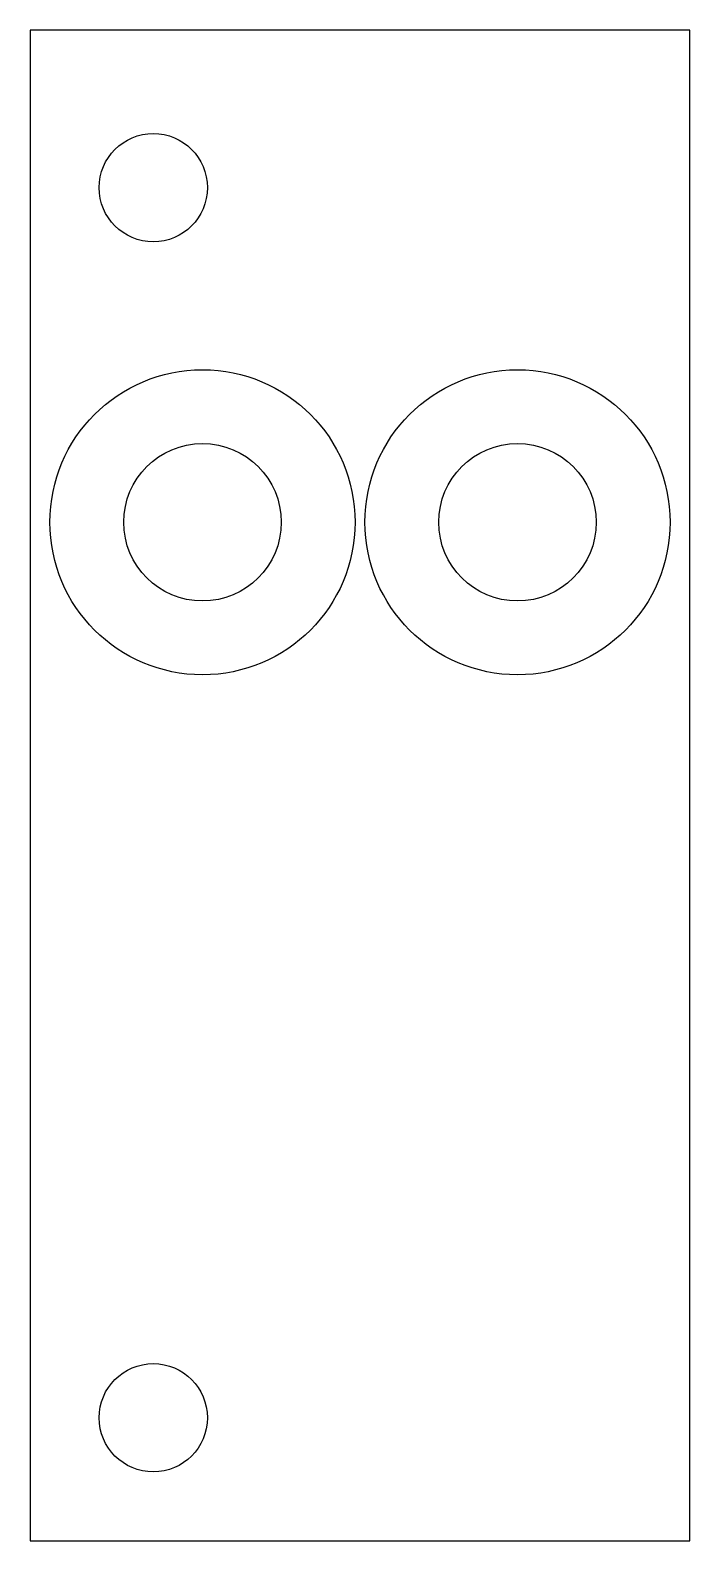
# Model space of a CAD drawing. Header units: millimetres. Extents: x -10.4 to 40.8, y -43.2 to 46.1.
# Drawn here: x -10.39 to 3.01, y -43.2 to -12.5 of the extents above; entities outside this region: 1.
import ezdxf

# ---------------------------------------------------------------- set-up
doc = ezdxf.new("R2010")
doc.units = ezdxf.units.MM
for name, color, linetype in [('CSK_DIAMETER', 1, 'Continuous'), ('NOTES', 2, 'Continuous'), ('PROFILE', 7, 'Continuous'), ('THROUGH', 4, 'Continuous')]:
    doc.layers.add(name, color=color, linetype=linetype)

msp = doc.modelspace()

# ---------------------------------------------------------------- linework, layer by layer
at = {"layer": 'CSK_DIAMETER'}
for centre in [(-6.888, -22.5), (-0.488, -22.5)]:
    msp.add_circle(centre, 3.1, dxfattribs=at)
at = {"layer": 'PROFILE'}
msp.add_lwpolyline([(-10.388, -43.2), (3.012, -43.2), (3.012, -12.5), (-10.388, -12.5)], close=True, dxfattribs=at)
at = {"layer": 'THROUGH'}
for centre, radius in [((-7.888, -15.7), 1.1), ((-6.888, -22.5), 1.6), ((-0.488, -22.5), 1.6), ((-7.888, -40.7), 1.1)]:
    msp.add_circle(centre, radius, dxfattribs=at)

# ---------------------------------------------------------------- texts
at = {"layer": 'NOTES'}
msp.add_text('MS2-L / mm / source raw coordinate; review PDF for depth and entry', height=1, dxfattribs=at).set_placement((0, 45))

doc.saveas('drawing.dxf')
